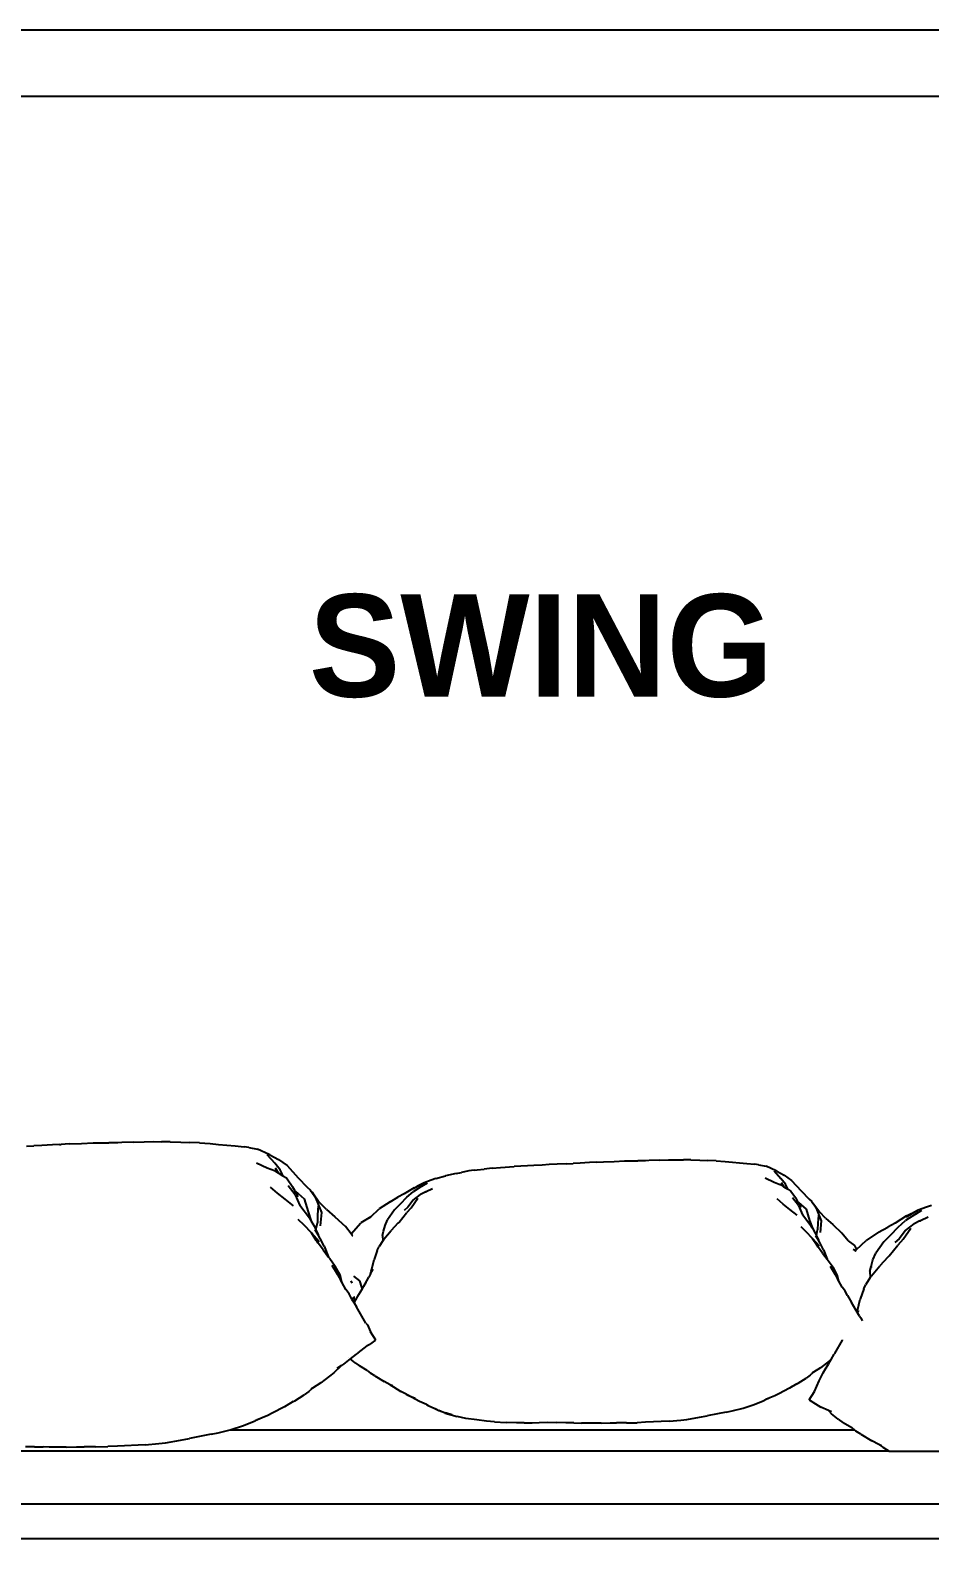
# Model space of a CAD drawing. Header units: inches. Extents: x 9636 to 21597, y -10243 to 557.
# Drawn here: x 13055.8 to 13090.9, y -8632.3 to -8573.4 of the extents above; entities that cross this region are included whole.
import ezdxf

# ---------------------------------------------------------------- set-up
doc = ezdxf.new("R2010")
doc.units = ezdxf.units.IN
doc.header["$MEASUREMENT"] = 0
doc.layers.add('Edges', color=7, linetype='Continuous')
doc.styles.add('HEMI', font='stylu.ttf')

# ---------------------------------------------------------------- blocks, each defined once
blk = doc.blocks.new('Porch Swing Bed Twin Size pl')
at = {"layer": 'Edges'}
for p, q in [((36.269, 43.672), (106.269, 43.672)), ((106.269, 42.672), (36.269, 42.672)), ((62.66, 41.172), (49.899, 41.172)), ((62.847, 41.057), (62.66, 41.172)), ((62.66, 41.172), (108.769, 41.172)), ((62.955, 40.986), (62.847, 41.057)), ((62.882, 41.025), (62.955, 40.986)), ((62.955, 40.986), (63.16, 40.877)), ((63.47, 40.685), (63.16, 40.877)), ((82.86, 40.86), (82.607, 40.811)), ((83.288, 40.936), (82.86, 40.86)), ((83.478, 40.957), (83.288, 40.936)), ((83.87, 40.993), (83.478, 40.957)), ((83.87, 40.993), (84.653, 41.028)), ((84.653, 41.028), (84.93, 41.042)), ((85.277, 41.046), (84.93, 41.042)), ((85.277, 41.046), (85.608, 41.049)), ((85.821, 41.052), (85.608, 41.049)), ((86.121, 41.055), (85.821, 41.052)), ((86.121, 41.055), (86.407, 41.056)), ((86.407, 41.056), (86.599, 41.057)), ((86.599, 41.057), (86.768, 41.054)), ((87.016, 41.052), (86.768, 41.054)), ((87.016, 41.052), (87.279, 41.045)), ((63.47, 40.685), (63.612, 40.602)), ((63.659, 40.564), (63.612, 40.602)), ((81.445, 40.564), (63.659, 40.564)), ((63.724, 40.512), (63.659, 40.564)), ((63.724, 40.512), (63.979, 40.361)), ((81.088, 40.453), (80.727, 40.311)), ((81.418, 40.557), (81.088, 40.453)), ((81.445, 40.564), (81.418, 40.557)), ((81.787, 40.649), (81.445, 40.564)), ((81.988, 40.689), (81.787, 40.649)), ((81.988, 40.689), (82.268, 40.748)), ((82.268, 40.748), (82.607, 40.811)), ((64.114, 40.265), (63.979, 40.361)), ((64.114, 40.265), (64.305, 40.113)), ((64.395, 40.014), (64.305, 40.113)), ((64.307, 40.054), (64.395, 40.014)), ((64.395, 40.014), (64.611, 39.916)), ((67.14, 40.022), (66.822, 39.943)), ((67.313, 40.057), (67.14, 40.022)), ((67.313, 40.057), (67.555, 40.108)), ((67.555, 40.108), (67.847, 40.162)), ((68.066, 40.204), (67.847, 40.162)), ((68.435, 40.27), (68.066, 40.204)), ((68.598, 40.288), (68.435, 40.27)), ((68.936, 40.319), (68.598, 40.288)), ((68.936, 40.319), (69.611, 40.349)), ((69.611, 40.349), (69.85, 40.361)), ((70.149, 40.365), (69.85, 40.361)), ((70.149, 40.365), (70.435, 40.367)), ((70.618, 40.37), (70.435, 40.367)), ((70.876, 40.373), (70.618, 40.37)), ((70.876, 40.373), (71.123, 40.373)), ((71.123, 40.373), (71.289, 40.374)), ((71.289, 40.374), (71.434, 40.372)), ((71.648, 40.37), (71.434, 40.372)), ((71.648, 40.37), (71.875, 40.363)), ((71.875, 40.363), (72.141, 40.357)), ((72.393, 40.351), (72.141, 40.357)), ((72.641, 40.356), (72.393, 40.351)), ((72.835, 40.364), (72.641, 40.356)), ((73.067, 40.365), (72.835, 40.364)), ((73.067, 40.365), (73.288, 40.362)), ((73.288, 40.362), (73.581, 40.357)), ((73.915, 40.336), (73.581, 40.357)), ((73.915, 40.336), (74.139, 40.315)), ((74.139, 40.315), (74.414, 40.282)), ((74.414, 40.282), (74.731, 40.239)), ((74.731, 40.239), (74.979, 40.188)), ((75.314, 40.091), (74.979, 40.188)), ((75.124, 40.142), (75.303, 40.079)), ((75.512, 40), (75.303, 40.079)), ((75.314, 40.091), (75.501, 40.012)), ((75.633, 39.945), (75.501, 40.012)), ((75.633, 39.945), (75.512, 40)), ((79.892, 39.906), (80.247, 40.087)), ((80.247, 40.087), (80.374, 40.153)), ((80.374, 40.153), (80.536, 40.221)), ((80.536, 40.221), (80.727, 40.311)), ((80.536, 40.221), (80.677, 40.279)), ((64.763, 39.828), (64.611, 39.916)), ((64.942, 39.711), (64.763, 39.828)), ((64.942, 39.711), (64.794, 39.473)), ((65.813, 39.538), (65.923, 39.595)), ((65.923, 39.595), (66.062, 39.653)), ((66.062, 39.653), (66.227, 39.731)), ((66.062, 39.653), (66.183, 39.703)), ((66.538, 39.853), (66.227, 39.731)), ((66.822, 39.943), (66.538, 39.853)), ((75.633, 39.945), (75.554, 39.978)), ((75.695, 39.916), (75.633, 39.945)), ((75.8, 39.87), (75.695, 39.916)), ((75.851, 39.845), (75.8, 39.87)), ((75.851, 39.845), (76.045, 39.755)), ((76.045, 39.755), (76.378, 39.574)), ((76.378, 39.574), (76.176, 39.661)), ((76.426, 39.553), (76.378, 39.574)), ((79.202, 39.47), (79.335, 39.566)), ((79.603, 39.734), (79.335, 39.566)), ((79.651, 39.759), (79.603, 39.734)), ((79.651, 39.759), (79.892, 39.906)), ((79.822, 39.851), (79.651, 39.759)), ((64.66, 39.17), (64.544, 38.941)), ((64.794, 39.473), (64.66, 39.17)), ((65.257, 39.233), (65.026, 39.089)), ((65.299, 39.255), (65.257, 39.233)), ((65.299, 39.255), (65.507, 39.382)), ((65.446, 39.334), (65.299, 39.255)), ((65.507, 39.382), (65.813, 39.538)), ((76.426, 39.553), (76.578, 39.471)), ((76.787, 39.343), (76.578, 39.471)), ((76.88, 39.281), (76.787, 39.343)), ((76.816, 39.315), (76.88, 39.281)), ((76.88, 39.281), (77.056, 39.188)), ((77.323, 39.022), (77.056, 39.188)), ((78.492, 38.937), (78.863, 39.225)), ((78.863, 39.225), (79.093, 39.374)), ((79.202, 39.47), (79.093, 39.374)), ((79.093, 39.374), (79.149, 39.41)), ((64.475, 38.831), (64.397, 38.697)), ((64.449, 38.662), (64.619, 38.795)), ((64.544, 38.941), (64.475, 38.831)), ((64.619, 38.795), (64.818, 38.923)), ((64.912, 39.006), (64.818, 38.923)), ((64.818, 38.923), (64.866, 38.954)), ((64.912, 39.006), (65.026, 39.089)), ((77.323, 39.022), (77.446, 38.951)), ((77.542, 38.873), (77.446, 38.951)), ((77.542, 38.873), (77.762, 38.743)), ((77.879, 38.66), (77.762, 38.743)), ((78.211, 38.695), (78.273, 38.734)), ((78.492, 38.937), (78.273, 38.734)), ((78.273, 38.734), (78.401, 38.816)), ((64.217, 38.39), (63.993, 38.005)), ((64.217, 38.39), (64.229, 38.41)), ((64.316, 38.559), (64.229, 38.41)), ((64.397, 38.697), (64.316, 38.559)), ((64.316, 38.559), (64.449, 38.662)), ((64.449, 38.662), (64.397, 38.697)), ((77.798, 38.367), (77.544, 38.171)), ((77.798, 38.367), (77.856, 38.404)), ((77.856, 38.404), (78.025, 38.543)), ((77.879, 38.66), (78.025, 38.543)), ((78.025, 38.543), (78.211, 38.695)), ((78.071, 38.499), (78.07, 38.5)), ((63.993, 38.005), (63.991, 38.003)), ((77.462, 38.133), (77.292, 38.007)), ((77.292, 38.007), (77.448, 37.776)), ((77.462, 38.133), (77.544, 38.171)), ((63.468, 37.37), (63.434, 37.458)), ((77.527, 37.572), (77.448, 37.776)), ((77.576, 37.524), (77.527, 37.572)), ((77.576, 37.524), (77.689, 37.327)), ((63.51, 37.328), (63.468, 37.37)), ((63.566, 37.163), (63.493, 36.841)), ((63.51, 37.328), (63.564, 37.234)), ((63.564, 37.234), (63.525, 37.159)), ((63.564, 37.234), (63.58, 37.207)), ((63.58, 37.207), (63.566, 37.163)), ((63.58, 37.207), (63.608, 37.159)), ((63.608, 37.159), (63.738, 36.931)), ((77.689, 37.327), (77.84, 37.063)), ((77.911, 36.947), (77.84, 37.063)), ((63.386, 36.547), (63.493, 36.841)), ((63.856, 36.739), (63.738, 36.931)), ((63.856, 36.739), (63.923, 36.612)), ((63.923, 36.612), (63.993, 36.512)), ((77.68, 36.552), (77.63, 36.468)), ((77.672, 36.547), (77.679, 36.557)), ((77.682, 36.564), (77.678, 36.559)), ((77.678, 36.559), (77.679, 36.557)), ((77.725, 36.629), (77.68, 36.552)), ((77.68, 36.552), (77.694, 36.498)), ((77.774, 36.712), (77.725, 36.629)), ((77.897, 36.923), (77.774, 36.712)), ((77.896, 36.897), (77.897, 36.923)), ((77.896, 36.897), (77.907, 36.778)), ((77.911, 36.947), (77.897, 36.923)), ((77.907, 36.778), (77.897, 36.771)), ((77.94, 36.799), (77.907, 36.778)), ((77.973, 36.846), (77.911, 36.947)), ((77.973, 36.846), (77.94, 36.799)), ((77.977, 36.84), (77.973, 36.846)), ((77.977, 36.84), (78.054, 36.693)), ((78.054, 36.693), (78.146, 36.562)), ((78.146, 36.562), (78.26, 36.359)), ((63.171, 36.171), (62.929, 35.887)), ((63.171, 36.171), (63.206, 36.226)), ((63.206, 36.226), (63.329, 36.419)), ((63.211, 36.051), (63.206, 36.226)), ((63.386, 36.547), (63.329, 36.419)), ((63.993, 36.512), (64.002, 36.499)), ((64.002, 36.499), (64.1, 36.324)), ((64.1, 36.324), (64.142, 36.144)), ((64.1, 36.324), (64.125, 36.279)), ((64.208, 36.136), (64.125, 36.279)), ((64.142, 36.144), (64.262, 35.927)), ((64.346, 35.9), (64.208, 36.136)), ((77.444, 36.122), (77.371, 35.983)), ((77.444, 36.122), (77.425, 36.046)), ((77.444, 36.122), (77.496, 36.217)), ((77.548, 36.319), (77.496, 36.217)), ((77.63, 36.468), (77.548, 36.319)), ((77.63, 36.468), (77.565, 36.358)), ((77.694, 36.498), (77.747, 36.319)), ((77.747, 36.319), (77.916, 36.182)), ((77.968, 36.381), (77.991, 36.314)), ((78.26, 36.359), (78.309, 36.15)), ((78.26, 36.359), (78.289, 36.306)), ((78.385, 36.141), (78.289, 36.306)), ((78.309, 36.15), (78.448, 35.899)), ((78.545, 35.867), (78.385, 36.141)), ((62.703, 35.642), (62.929, 35.887)), ((63.127, 35.721), (63.046, 35.527)), ((63.18, 35.912), (63.127, 35.721)), ((63.177, 35.917), (63.18, 35.912)), ((63.211, 36.051), (63.18, 35.912)), ((63.18, 35.912), (63.182, 35.936)), ((64.399, 35.74), (64.262, 35.927)), ((64.427, 35.703), (64.399, 35.74)), ((64.535, 35.435), (64.427, 35.703)), ((64.562, 35.531), (64.427, 35.703)), ((77.25, 35.455), (77.344, 35.708)), ((77.406, 35.986), (77.344, 35.708)), ((77.425, 36.046), (77.406, 35.986)), ((78.607, 35.681), (78.448, 35.899)), ((62.269, 35.132), (62.422, 35.298)), ((62.668, 35.607), (62.422, 35.298)), ((62.668, 35.607), (62.703, 35.642)), ((62.812, 35.202), (63.046, 35.527)), ((63.595, 35.429), (63.322, 35.172)), ((63.612, 35.445), (63.595, 35.429)), ((63.652, 35.311), (63.595, 35.429)), ((63.612, 35.445), (63.617, 35.449)), ((63.634, 35.466), (63.617, 35.449)), ((63.693, 35.412), (63.617, 35.449)), ((63.646, 35.477), (63.634, 35.466)), ((63.836, 35.18), (63.652, 35.311)), ((64.535, 35.435), (64.633, 35.246)), ((64.562, 35.531), (64.725, 35.306)), ((64.845, 35.11), (64.659, 35.325)), ((64.725, 35.306), (64.693, 35.353)), ((64.725, 35.306), (64.738, 35.287)), ((64.857, 35.105), (64.738, 35.287)), ((77.096, 35.178), (77.202, 35.344)), ((77.25, 35.455), (77.202, 35.344)), ((78.64, 35.639), (78.607, 35.681)), ((78.765, 35.328), (78.64, 35.639)), ((78.796, 35.439), (78.64, 35.639)), ((78.765, 35.328), (78.879, 35.109)), ((78.796, 35.439), (78.985, 35.178)), ((62.201, 34.88), (61.955, 34.698)), ((62.269, 35.132), (62.044, 34.814)), ((62.201, 34.88), (62.378, 35.118)), ((62.378, 35.118), (62.503, 35.224)), ((62.619, 35.008), (62.407, 34.787)), ((62.812, 35.202), (62.619, 35.008)), ((62.965, 34.933), (62.703, 34.786)), ((62.965, 34.933), (63.322, 35.172)), ((63.836, 35.18), (64.011, 34.955)), ((64.274, 34.716), (64.011, 34.955)), ((64.604, 34.61), (64.632, 34.937)), ((64.633, 35.246), (64.681, 35.161)), ((64.681, 35.161), (64.753, 35.032)), ((64.738, 35.035), (64.681, 35.161)), ((64.697, 34.671), (64.703, 34.865)), ((64.738, 35.035), (64.703, 34.865)), ((64.774, 34.956), (64.738, 35.035)), ((64.852, 34.821), (64.774, 34.956)), ((64.845, 35.11), (65.029, 34.923)), ((65.029, 34.923), (65.176, 34.781)), ((76.662, 34.674), (76.857, 34.886)), ((77.066, 35.131), (76.857, 34.886)), ((77.073, 34.907), (77.028, 34.743)), ((77.066, 35.131), (77.096, 35.178)), ((77.1, 35.027), (77.073, 34.907)), ((77.1, 35.027), (77.096, 35.178)), ((77.997, 34.977), (77.72, 34.661)), ((77.954, 35.032), (77.952, 35.033)), ((77.954, 35.032), (77.997, 34.977)), ((77.997, 34.977), (78.157, 34.771)), ((78.879, 35.109), (78.934, 35.01)), ((79.124, 34.951), (78.909, 35.2)), ((78.934, 35.01), (79.017, 34.86)), ((79, 34.864), (78.934, 35.01)), ((78.985, 35.178), (78.948, 35.233)), ((79, 34.864), (78.959, 34.666)), ((78.985, 35.178), (79, 35.156)), ((79.139, 34.945), (79, 35.156)), ((79.042, 34.772), (79, 34.864)), ((79.124, 34.951), (79.337, 34.734)), ((61.557, 34.506), (61.776, 34.606)), ((61.91, 34.42), (61.731, 34.306)), ((61.782, 34.607), (61.776, 34.606)), ((61.786, 34.611), (61.782, 34.607)), ((61.786, 34.611), (61.955, 34.698)), ((62.169, 34.468), (61.859, 34.317)), ((61.91, 34.42), (62.197, 34.602)), ((61.965, 34.375), (62.056, 34.424)), ((62.184, 34.498), (62.056, 34.424)), ((62.169, 34.468), (62.497, 34.672)), ((62.407, 34.787), (62.197, 34.602)), ((62.497, 34.672), (62.703, 34.786)), ((64.474, 34.537), (64.274, 34.716)), ((64.474, 34.537), (64.654, 34.356)), ((64.744, 34.248), (64.604, 34.61)), ((64.68, 34.446), (64.697, 34.671)), ((64.931, 34.594), (64.852, 34.821)), ((64.895, 34.747), (64.852, 34.821)), ((64.895, 34.747), (65.134, 34.44)), ((65.03, 34.276), (64.931, 34.594)), ((65.246, 34.173), (65.134, 34.44)), ((65.287, 34.445), (65.492, 34.286)), ((76.632, 34.644), (76.42, 34.378)), ((76.632, 34.644), (76.662, 34.674)), ((76.756, 34.295), (76.958, 34.575)), ((77.028, 34.743), (76.958, 34.575)), ((77.434, 34.493), (77.196, 34.269)), ((77.434, 34.493), (77.72, 34.661)), ((77.475, 34.532), (77.434, 34.493)), ((78.462, 34.494), (78.157, 34.771)), ((78.694, 34.286), (78.462, 34.494)), ((78.844, 34.371), (78.877, 34.75)), ((78.932, 34.181), (78.952, 34.441)), ((78.952, 34.441), (78.959, 34.666)), ((79.133, 34.615), (79.042, 34.772)), ((79.224, 34.352), (79.133, 34.615)), ((79.183, 34.529), (79.133, 34.615)), ((79.183, 34.529), (79.46, 34.173)), ((79.337, 34.734), (79.508, 34.569)), ((61.455, 34.167), (61.604, 34.22)), ((61.604, 34.22), (61.835, 34.307)), ((61.835, 34.307), (61.859, 34.317)), ((61.859, 34.317), (61.965, 34.375)), ((64.816, 34.129), (64.654, 34.356)), ((64.744, 34.248), (64.852, 34.091)), ((64.852, 34.091), (64.816, 34.129)), ((64.852, 34.091), (64.873, 34.06)), ((64.949, 33.986), (64.873, 34.06)), ((65.174, 33.755), (64.949, 33.986)), ((65.244, 34.081), (65.03, 34.276)), ((65.176, 34.227), (65.256, 34.073)), ((65.256, 34.073), (65.244, 34.081)), ((65.246, 34.173), (65.417, 33.957)), ((65.256, 34.073), (65.302, 33.985)), ((65.464, 33.761), (65.302, 33.985)), ((65.492, 34.286), (65.683, 34.134)), ((65.683, 34.134), (65.856, 33.984)), ((76.229, 34.018), (76.017, 33.861)), ((76.288, 34.235), (76.094, 33.961)), ((76.229, 34.018), (76.382, 34.223)), ((76.288, 34.235), (76.42, 34.378)), ((76.382, 34.223), (76.49, 34.314)), ((76.589, 34.128), (76.407, 33.937)), ((76.756, 34.295), (76.589, 34.128)), ((76.888, 34.063), (76.662, 33.937)), ((76.888, 34.063), (77.196, 34.269)), ((78.694, 34.286), (78.903, 34.076)), ((79.008, 33.951), (78.844, 34.371)), ((79.091, 33.813), (78.903, 34.076)), ((79.339, 33.983), (79.224, 34.352)), ((79.587, 33.757), (79.339, 33.983)), ((79.59, 33.864), (79.46, 34.173)), ((79.637, 34.179), (79.875, 33.995)), ((79.875, 33.995), (80.097, 33.819)), ((65.445, 33.456), (65.174, 33.755)), ((65.548, 33.707), (65.464, 33.761)), ((65.548, 33.707), (65.562, 33.676)), ((65.663, 33.635), (65.548, 33.707)), ((65.562, 33.676), (65.615, 33.559)), ((65.615, 33.559), (65.748, 33.399)), ((65.738, 33.511), (65.663, 33.635)), ((65.753, 33.578), (65.663, 33.635)), ((65.938, 33.508), (65.753, 33.578)), ((75.674, 33.695), (75.863, 33.781)), ((75.978, 33.621), (75.824, 33.522)), ((75.868, 33.782), (75.863, 33.781)), ((75.868, 33.782), (76.017, 33.861)), ((76.202, 33.663), (75.935, 33.532)), ((75.935, 33.532), (76.026, 33.583)), ((75.978, 33.621), (76.226, 33.778)), ((76.026, 33.583), (76.104, 33.624)), ((76.215, 33.689), (76.104, 33.624)), ((76.202, 33.663), (76.485, 33.838)), ((76.407, 33.937), (76.226, 33.778)), ((76.485, 33.838), (76.662, 33.937)), ((79.008, 33.951), (79.132, 33.769)), ((79.132, 33.769), (79.091, 33.813)), ((79.132, 33.769), (79.156, 33.733)), ((79.245, 33.647), (79.156, 33.733)), ((79.506, 33.379), (79.245, 33.647)), ((79.508, 33.926), (79.601, 33.748)), ((79.601, 33.748), (79.587, 33.757)), ((79.59, 33.864), (79.787, 33.614)), ((79.601, 33.748), (79.655, 33.645)), ((79.842, 33.386), (79.655, 33.645)), ((80.097, 33.819), (80.297, 33.644)), ((65.659, 33.304), (65.445, 33.456)), ((65.867, 33.193), (65.659, 33.304)), ((65.945, 33.182), (65.748, 33.399)), ((65.867, 33.193), (65.882, 33.184)), ((65.882, 33.184), (66.171, 33.052)), ((66.2, 33.387), (65.938, 33.508)), ((73.975, 33.111), (73.737, 33.091)), ((73.975, 33.111), (74.205, 33.131)), ((74.401, 33.15), (74.205, 33.131)), ((74.495, 33.163), (74.401, 33.15)), ((74.495, 33.163), (74.643, 33.185)), ((74.643, 33.185), (74.853, 33.228)), ((75.002, 33.256), (74.853, 33.228)), ((75.002, 33.256), (75.304, 33.324)), ((75.587, 33.403), (75.304, 33.324)), ((75.587, 33.403), (75.715, 33.449)), ((75.715, 33.449), (75.914, 33.523)), ((75.914, 33.523), (75.935, 33.532)), ((79.82, 33.032), (79.506, 33.379)), ((79.94, 33.324), (79.842, 33.386)), ((79.94, 33.324), (79.955, 33.291)), ((80.074, 33.239), (79.94, 33.324)), ((79.956, 33.288), (79.955, 33.291)), ((79.956, 33.288), (80.017, 33.151)), ((80.017, 33.151), (80.172, 32.966)), ((80.16, 33.096), (80.074, 33.239)), ((80.177, 33.174), (80.074, 33.239)), ((80.392, 33.093), (80.177, 33.174)), ((66.389, 33.013), (66.171, 33.052)), ((66.389, 33.013), (66.502, 32.994)), ((66.723, 32.975), (66.502, 32.994)), ((66.925, 32.956), (66.723, 32.975)), ((67.129, 32.936), (66.925, 32.956)), ((67.339, 32.915), (67.129, 32.936)), ((67.598, 32.899), (67.339, 32.915)), ((67.598, 32.899), (67.837, 32.892)), ((68.057, 32.879), (67.837, 32.892)), ((68.319, 32.874), (68.057, 32.879)), ((68.319, 32.874), (68.53, 32.871)), ((68.723, 32.869), (68.53, 32.871)), ((68.956, 32.871), (68.723, 32.869)), ((69.217, 32.878), (68.956, 32.871)), ((69.217, 32.878), (69.795, 32.897)), ((69.604, 32.896), (69.795, 32.897)), ((69.795, 32.897), (69.827, 32.898)), ((70.032, 32.898), (69.827, 32.898)), ((70.209, 32.902), (70.032, 32.898)), ((70.5, 32.914), (70.209, 32.902)), ((70.801, 32.927), (70.5, 32.914)), ((70.992, 32.939), (70.801, 32.927)), ((70.992, 32.939), (70.996, 32.939)), ((70.996, 32.939), (71.207, 32.949)), ((71.207, 32.949), (71.469, 32.964)), ((71.469, 32.964), (71.668, 32.974)), ((71.846, 32.982), (71.668, 32.974)), ((71.846, 32.982), (72.129, 32.995)), ((72.129, 32.995), (72.354, 33.005)), ((72.354, 33.005), (72.556, 33.017)), ((72.556, 33.017), (72.794, 33.034)), ((72.794, 33.034), (72.969, 33.043)), ((72.969, 33.043), (73.353, 33.063)), ((73.737, 33.091), (73.353, 33.063)), ((80.069, 32.856), (79.82, 33.032)), ((80.31, 32.727), (80.069, 32.856)), ((80.401, 32.714), (80.172, 32.966)), ((80.31, 32.727), (80.328, 32.716)), ((80.328, 32.716), (80.663, 32.563)), ((80.696, 32.951), (80.392, 33.093)), ((80.915, 32.518), (80.663, 32.563)), ((80.915, 32.518), (81.046, 32.496)), ((81.303, 32.474), (81.046, 32.496)), ((81.537, 32.452), (81.303, 32.474)), ((81.773, 32.429), (81.537, 32.452)), ((82.017, 32.405), (81.773, 32.429)), ((82.318, 32.386), (82.017, 32.405)), ((82.318, 32.386), (82.595, 32.378)), ((82.85, 32.363), (82.595, 32.378)), ((83.154, 32.357), (82.85, 32.363)), ((83.154, 32.357), (83.399, 32.354)), ((83.623, 32.351), (83.399, 32.354)), ((83.893, 32.354), (83.623, 32.351)), ((84.196, 32.362), (83.893, 32.354)), ((84.196, 32.362), (84.866, 32.384)), ((84.644, 32.383), (84.866, 32.384)), ((84.866, 32.384), (84.903, 32.384)), ((85.141, 32.384), (84.903, 32.384)), ((85.347, 32.389), (85.141, 32.384)), ((85.684, 32.403), (85.347, 32.389)), ((86.033, 32.418), (85.684, 32.403)), ((86.033, 32.418), (86.26, 32.432)), ((86.26, 32.432), (86.262, 32.432)), ((86.309, 32.435), (86.262, 32.432)), ((86.309, 32.435), (86.504, 32.444)), ((86.504, 32.444), (86.809, 32.461)), ((86.809, 32.461), (87.039, 32.473)), ((87.246, 32.482), (87.039, 32.473)), ((37.59, 2.564), (104.59, 2.564)), ((36.269, 0.672), (106.269, 0.672))]:
    blk.add_line(p, q, dxfattribs=at)

msp = doc.modelspace()

# ---------------------------------------------------------------- block references
at = {"xscale": 1.370056412249949, "yscale": 1.370056412249949, "zscale": 1.370056412249949, "rotation": 180}
msp.add_blockref('Porch Swing Bed Twin Size pl', (13175.186, -8572.502), dxfattribs=at)

# ---------------------------------------------------------------- texts
at = {"color": 177, "lineweight": 15, "true_color": 0x293189, "insert": (13110.348, -8595.445), "char_height": 4, "width": 69.21361, "attachment_point": 3, "rotation": 0.00944, "style": 'HEMI'}
msp.add_mtext('\\pxqc;{\\fStylus BT|b1|i0|c0|p34;SWING}', dxfattribs=at)

doc.saveas('drawing.dxf')
